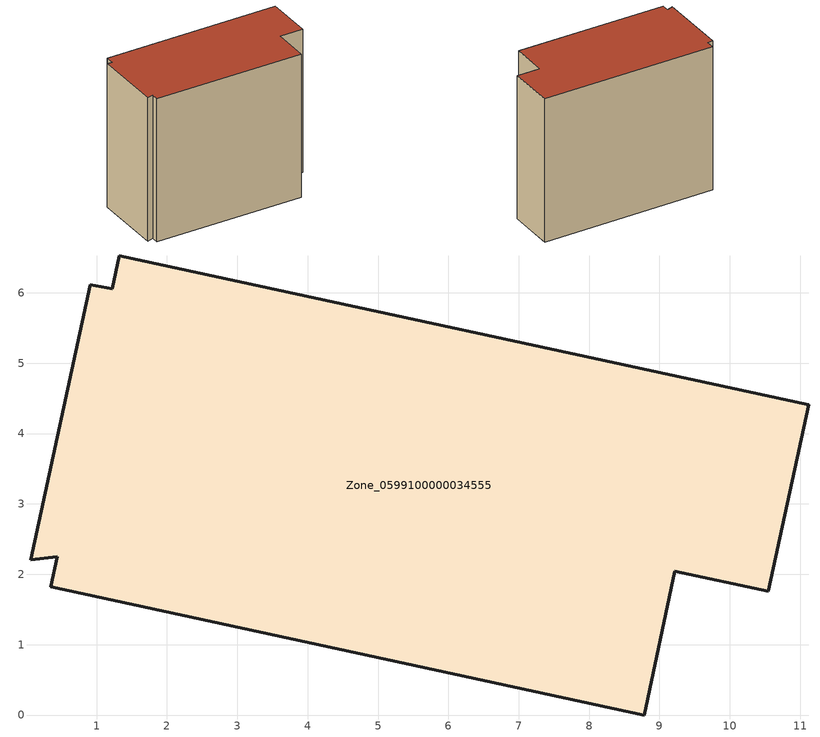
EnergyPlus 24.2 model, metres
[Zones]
Zone_0599100000034555
 floor ground (C_G): 10.55,1.76 9.22,2.04 8.78,0 0.35,1.82 0.44,2.25 0.07,2.21 0.91,6.11 1.22,6.05 1.32,6.52 11.12,4.41 z0
 wall outside (C_F): 9.22,2.04 10.55,1.76 11.12,4.41 1.32,6.52 1.22,6.05 0.91,6.11 0.07,2.21 0.44,2.25 0.35,1.82 8.78,0 9.22,2.04 z0:8.5
 roof outside (C_R): 1.22,6.05 0.91,6.11 0.07,2.21 0.44,2.25 0.35,1.82 8.78,0 9.22,2.04 10.55,1.76 11.12,4.41 1.32,6.52 z8.5
[BUILDING]
Pand.0599100000034555: North Axis=0; Terrain=City; Loads Convergence Tolerance Value=0.04; Temperature Convergence Tolerance Value=0.4; Solar Distribution=FullExterior; Maximum Number of Warmup Days=25; Minimum Number of Warmup Days=1
[Site:Location]
Rotterdam.The.Hague.AP_ZH_NLD Design_Conditions: Latitude=51.96; Longitude=4.45; Time Zone=1; Elevation=-4.5
[SITE:GROUNDTEMPERATURE:BUILDINGSURFACE]
18, 18, 18, 18, 18, 18, 18, 18, 18, 18, 18, 18
[MATERIAL] Thermal Absorptance=0.9; Solar Absorptance=0.7; Visible Absorptance=0.7
Name | Roughness | Thickness | Conductivity | Density | Specific Heat
G.TI.1975-1991 | MediumSmooth | 0.15 | 0.288461 | 540 | 1210
F.TI.1975-1991 | Rough | 0.3 | 0.230769 | 1920 | 840
R.TI.1975-1991 | MediumRough | 0.2 | 0.153846 | 1500 | 1000
[CONSTRUCTION]
C_G: G.TI.1975-1991
C_F: F.TI.1975-1991
C_R: R.TI.1975-1991
[ZONE]
Zone_0599100000034555: Type=1; Multiplier=1; Ceiling Height=Autocalculate; Volume=Autocalculate; Floor Area=autocalculate; Part of Total Floor Area=Yes
[ZONEINFILTRATION:DESIGNFLOWRATE]
Infil_Zone_0599100000034555: Zone or ZoneList or Space or SpaceList=Zone_0599100000034555; Schedule=AlwaysOn; Design Flow Rate Calculation Method=Flow/Area; Flow Rate per Floor Area=0.003; Constant Term Coefficient=1; Temperature Term Coefficient=0; Velocity Term Coefficient=0; Velocity Squared Term Coefficient=0
[HVACTEMPLATE:ZONE:IDEALLOADSAIRSYSTEM]
Zone_0599100000034555: Maximum Heating Supply Air Temperature=50; Minimum Cooling Supply Air Temperature=13; Maximum Heating Supply Air Humidity Ratio=0.0156; Minimum Cooling Supply Air Humidity Ratio=0.0077; Heating Limit=NoLimit; Cooling Limit=NoLimit; Dehumidification Control Type=ConstantSensibleHeatRatio; Cooling Sensible Heat Ratio=0.7; Dehumidification Setpoint=60; Humidification Control Type=None; Humidification Setpoint=30; Outdoor Air Method=None; Outdoor Air Flow Rate per Person=0.00944; Outdoor Air Flow Rate per Zone Floor Area=0; Outdoor Air Flow Rate per Zone=0; Demand Controlled Ventilation Type=None; Outdoor Air Economizer Type=NoEconomizer; Heat Recovery Type=None; Sensible Heat Recovery Effectiveness=0.7; Latent Heat Recovery Effectiveness=0.65
[ZONECONTROL:THERMOSTAT]
ThermostatControl_Zone_0599100000034555: Zone or ZoneList=Zone_0599100000034555; Control Type Schedule=DualSetpointControlType; Control 1=Thermostat_Zone_0599100000034555; Temperature Difference Between Cutout And Setpoint=0
[THERMOSTATSETPOINT:DUALSETPOINT]
Thermostat_Zone_0599100000034555: Heating Setpoint Temperature Schedule=HeatingSetpoint_Zone_0599100000034555; Cooling Setpoint Temperature Schedule=CoolingSetpoint_Zone_0599100000034555
[SCHEDULE:COMPACT]
HeatingSetpoint_Zone_0599100000034555: Through: 12/31, For: AllDays, Until: 24:00, 21
CoolingSetpoint_Zone_0599100000034555: Through: 12/31, For: AllDays, Until: 24:00, 24
DualSetpointControlType: Through: 12/31, For: AllDays, Until: 24:00, 4
AlwaysOn: Through: 12/31, For: AllDays, Until: 24:00, 1
